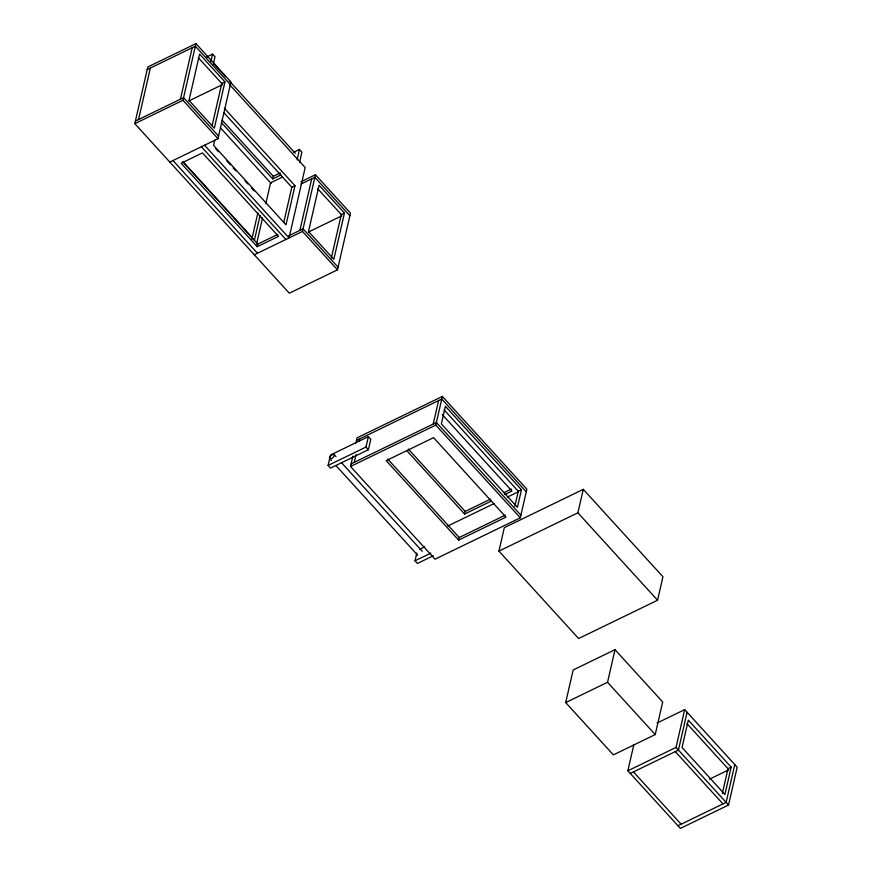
<?xml version="1.0" encoding="UTF-8"?>
<svg xmlns="http://www.w3.org/2000/svg" width="872" height="872" viewBox="0 0 872 872"><rect width="100%" height="100%" fill="white"/><g stroke="black" fill="none" stroke-linecap="round" stroke-linejoin="round"><path stroke-width="1.31" d="M301.014 181.736L315.457 174.727L350.468 213.139L337.486 269.83L289.319 293.199L134.811 123.661L147.793 66.97L195.949 43.6L230.96 82.012L217.978 138.703L169.811 162.072M138.561 119.519L150.355 68.038M180.406 99.223L192.2 47.742M134.811 123.661L182.967 100.291L195.949 43.6M210.784 61.912L212.583 54.086L214.992 56.745L213.204 64.561M212.092 125.764L221.782 83.461L224.943 81.924L199.59 54.108L188.995 100.378L214.338 128.195L224.943 81.924M214.785 140.13L213.585 145.341L286.016 224.813L294.976 185.714L224.377 108.259M251.877 239.059L257.84 212.997M260.107 215.373L254.439 240.138L182.924 161.669M256.553 244.084L262.516 218.022M265.807 203.688L270.582 182.826L282.419 177.081M257.196 246.7L278.517 236.356L202.457 152.916L181.136 163.26L257.196 246.7L257.796 244.095L277.928 234.328M221.401 122.625L272.718 178.924L273.317 176.318L280.424 172.874M297.101 159.881L299.488 149.45L301.908 152.099L299.521 162.53M283.76 222.436L291.815 187.24L294.976 185.714M299.913 230.339L311.707 178.858M254.319 254.788L302.475 231.418L315.457 174.727M331.295 258.21L341.29 214.577L344.451 213.051L319.098 185.235L308.503 231.505L333.845 259.322L344.451 213.051M328.09 465.441L330.477 455.021L368.376 436.632L370.796 439.281L368.409 449.701L330.51 468.09L328.09 465.441L365.989 447.053L368.376 436.632M355.896 443.031L357.095 437.82L442.366 396.444L526.862 489.159L520.301 517.826L435.019 559.203L350.522 466.487L352.909 456.067M354.283 462.345L356.07 454.53M359.057 441.494L359.656 438.889M433.231 424.043L438.605 400.586M350.522 466.487L435.793 425.122L442.366 396.444M433.319 555.747L417.416 563.454L415.007 560.805L416.794 552.99M458.618 540.117L505.989 517.129L433.558 437.657L386.187 460.645L458.618 540.117L459.217 537.512L505.379 515.112M406.832 450.671L464.591 514.044L465.19 511.439L490.696 499.067M498.937 551.115L504.31 527.658L583.27 489.345L662.938 576.763L657.564 600.23L578.605 638.533L498.937 551.115L577.896 512.812L583.27 489.345M514.829 506.349L518.284 491.263L521.445 489.737L445.385 406.287L441.363 423.879L517.412 507.33L521.445 489.737M565.699 702.57L573.155 669.99L615 649.684L662.687 702.004L655.221 734.584L613.376 754.89L565.699 702.57L607.544 682.275L615 649.684M656.987 723.062L684.683 709.623L737.189 767.24L728.534 805.03L680.378 828.4L627.862 770.783L633.835 744.721M627.862 770.783L676.029 747.413L684.683 709.623M687.092 712.271L678.438 750.073L630.282 773.431M722.343 793.444L728.011 768.679L731.172 767.153L688.313 720.13L682.046 747.5L724.904 794.523L731.172 767.153M734.78 764.591L726.125 802.382L677.958 825.751M147.194 69.575L195.361 46.205L230.361 84.617M206.838 56.876L212.583 54.086M135.4 121.055L183.567 97.686L218.578 136.097M188.919 100.901L222.404 84.66M293.755 152.24L299.488 149.45M272.718 178.924L281.013 174.901M300.949 184.079L314.868 177.332L349.868 215.744M288.621 235.822L303.075 228.813L338.085 267.224M308.426 232.028L341.911 215.787M356.495 440.425L441.766 399.049L526.263 491.764M351.122 463.882L436.392 422.506L520.889 515.221M504.06 492.582L511.341 489.05M464.591 514.044L491.318 501.084M504.67 494.598L511.962 491.067L442.289 414.614M447.816 526.012L493.966 503.613M507.33 497.127L518.262 491.83M419.835 549.197L424.729 546.82M415.007 560.805L430.899 553.099M709.503 779.165L728.632 769.889M213.629 63.678L225.554 76.769M229.227 80.791L295.281 153.276M229.761 84.802L305.178 167.555L289.057 237.925L204.549 145.221M198.238 57.628L221.782 83.461M317.746 188.755L341.29 214.577M223.973 112.804L291.815 187.24M222 120.02L273.317 176.318M577.896 512.812L657.564 600.23M220.3 127.661L271.181 183.491M182.967 100.291L217.978 138.703M302.475 231.418L337.486 269.83M215.711 148.731L218.469 151.75M226.72 160.797L230.382 164.819M233.14 167.838L235.887 170.858M245.054 180.918L247.801 183.938M251.474 187.96L254.221 190.979M444.066 409.829L518.284 491.263M201.399 146.747L285.896 239.462M435.793 425.122L520.301 517.826M182.651 161.658L257.796 244.095M686.983 723.662L728.011 768.679M172.972 160.535L257.469 253.251M408.347 449.069L465.19 511.439M676.029 747.413L728.534 805.03M675.277 751.599L722.964 803.919M607.544 682.275L655.221 734.584M387.702 459.043L459.217 537.512M365.989 447.053L368.409 449.701M633.432 771.905L681.119 824.214M334.172 454.65A3.019 1.363 -42.3 0 1 331.447 458.585A3.019 1.363 -42.3 0 1 330.063 456.645A3.019 1.363 -42.3 0 1 334.172 454.65L336.003 456.666M341.508 462.705L422.244 551.289M329.616 458.596L331.458 460.612M336.047 465.648L417.688 555.235M207.209 56.636A3.019 1.363 -42.3 0 1 207.34 56.996"/></g></svg>
